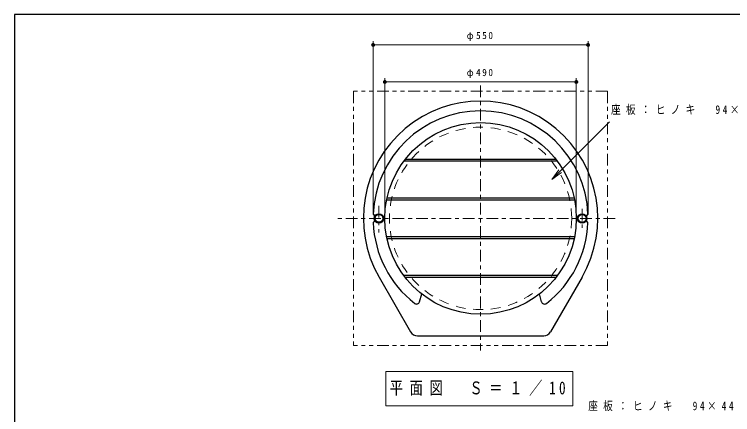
# Model space of a CAD drawing. Units: millimetres on the paper, scale 1:10. Extents: x -365 to 0, y 0 to 257.
# Drawn here: x -365 to -181.2, y 154.7 to 257 of the extents above; entities that cross this region are included whole.
import ezdxf

# ---------------------------------------------------------------- set-up
doc = ezdxf.new("R2010")
doc.units = ezdxf.units.MM
for name, pattern in [('USER1', [4.5, 2.5, -2]), ('USER2', [6, 3, -1, 1, -1]), ('USER3', [8, 3, -1, 1, -1, 1, -1])]:
    doc.linetypes.add(name, pattern=pattern)
doc.layers.add('1_10', color=7, linetype='Continuous', lineweight=25)
doc.layers.add('NAKAMURA図枠', color=7, linetype='Continuous', lineweight=13)
doc.styles.add('ＭＳ ゴシック', font='')
doc.styles.get('ＭＳ ゴシック').set_extended_font_data('MS Gothic')

# ---------------------------------------------------------------- blocks, each defined once
blk = doc.blocks.new('filled_dot')
at = {"color": 0, "linetype": 'Continuous', "lineweight": -2, "const_width": 1.25}
blk.add_lwpolyline([(-0.625, 0, 1), (0.625, 0, 1)], format="xyb", close=True, dxfattribs=at)
blk = doc.blocks.new('open_arrow')
at = {"color": 0, "linetype": 'Continuous', "lineweight": -2}
blk.add_lwpolyline([(7.5, 1.25), (0, 0), (7.5, -1.25)], dxfattribs=at)

msp = doc.modelspace()

# ---------------------------------------------------------------- linework, layer by layer
at = {"layer": '1_10', "lineweight": 13}
for p, q in [((-273.195, 205.832), (-273.195, 250.185)), ((-218.195, 205.832), (-218.195, 250.185)), ((-273.195, 249.185), (-218.195, 249.185)), ((-270.195, 205.832), (-270.195, 240.725)), ((-270.195, 239.725), (-221.195, 239.725)), ((-221.195, 205.832), (-221.195, 240.725)), ((-227.456, 214.78), (-212.705, 229.532)), ((-269.906, 165.709), (-269.906, 156.909)), ((-222.106, 165.709), (-269.906, 165.709)), ((-222.106, 156.909), (-222.106, 165.709)), ((-269.906, 156.909), (-222.106, 156.909))]:
    msp.add_line(p, q, dxfattribs=at)
at = {"layer": '1_10', "linetype": 'USER3', "lineweight": 13}
for p, q in [((-213.195, 237.332), (-278.195, 237.332)), ((-278.195, 237.332), (-278.195, 172.332)), ((-213.195, 237.332), (-213.195, 172.332)), ((-213.195, 172.332), (-278.195, 172.332))]:
    msp.add_line(p, q, dxfattribs=at)
at = {"layer": '1_10', "linetype": 'USER2', "lineweight": 13}
for p, q in [((-245.695, 238.83), (-245.695, 171.037)), ((-271.695, 208.075), (-271.695, 201.198)), ((-219.695, 207.26), (-219.695, 202.419)), ((-211.217, 204.832), (-282.187, 204.832))]:
    msp.add_line(p, q, dxfattribs=at)
at = {"layer": '1_10', "color": 3}
for p, q in [((-226.021, 219.432), (-265.37, 219.432)), ((-226.402, 219.932), (-264.989, 219.932)), ((-221.753, 210.032), (-269.637, 210.032)), ((-221.65, 209.532), (-269.74, 209.532)), ((-272.563, 205.661), (-272.992, 205.698)), ((-218.827, 205.661), (-218.399, 205.698)), ((-272.563, 204.003), (-272.992, 203.966)), ((-218.827, 204.003), (-218.399, 203.966)), ((-221.65, 200.132), (-269.74, 200.132)), ((-221.753, 199.632), (-269.637, 199.632)), ((-271.676, 189.832), (-263.593, 175.832)), ((-226.021, 190.232), (-265.37, 190.232)), ((-226.402, 189.732), (-264.989, 189.732)), ((-219.714, 189.832), (-227.797, 175.832)), ((-261.297, 183.535), (-260.766, 185.516)), ((-230.094, 183.535), (-230.624, 185.516)), ((-261.861, 174.832), (-229.529, 174.832))]:
    msp.add_line(p, q, dxfattribs=at)
for centre, radius in [((-245.695, 204.832), 24.5), ((-271.695, 204.832), 1.2), ((-219.695, 204.832), 1.2), ((-271.695, 204.832), 1), ((-219.695, 204.832), 1)]:
    msp.add_circle(centre, radius, dxfattribs=at)
at = {"layer": '1_10', "linetype": 'USER1', "lineweight": 13}
msp.add_circle((-245.695, 204.832), 23.32, dxfattribs=at)
at = {"layer": '1_10', "color": 3}
for centre, radius, start, end in [((-245.695, 204.832), 30, 330, 210), ((-245.695, 204.832), 27.5, 2.23686, 177.76315), ((-272.974, 205.898), 0.2, 177.76313, 265), ((-218.416, 205.898), 0.2, 275, 2.23687), ((-272.974, 203.766), 0.2, 95, 182.23688), ((-245.695, 204.832), 27.5, 182.23688, 232.17394), ((-245.695, 204.832), 27.5, 307.82606, 357.76312), ((-218.416, 203.766), 0.2, 357.76312, 85), ((-262.069, 183.742), 0.8, 232.17394, 345), ((-229.321, 183.742), 0.8, 195.00001, 307.82606), ((-261.861, 176.832), 2, 210, 270), ((-229.529, 176.832), 2, 270, 330)]:
    msp.add_arc(centre, radius, start, end, dxfattribs=at)
at = {"layer": 'NAKAMURA図枠', "color": 20, "lineweight": 25}
for p, q in [((-365, 257), (-365, 0)), ((0, 257), (-365, 257))]:
    msp.add_line(p, q, dxfattribs=at)

# ---------------------------------------------------------------- block references
at = {"layer": '1_10', "lineweight": 13, "xscale": 0.4, "yscale": 0.4}
for p in [(-273.195, 249.185), (-270.195, 239.725)]:
    msp.add_blockref('filled_dot', p, dxfattribs=at)
for name, p, rotation in [('filled_dot', (-218.195, 249.185), 180), ('filled_dot', (-221.195, 239.725), 180), ('open_arrow', (-227.456, 214.78), 45)]:
    msp.add_blockref(name, p, dxfattribs=dict(at, rotation=rotation))

# ---------------------------------------------------------------- texts
at = {"layer": '1_10', "style": 'ＭＳ ゴシック'}
for s, insert, char_height, attachment_point in [('\\T1.33;\\W0.95;φ550', (-245.695, 250.185), 1.833, 8), ('\\T1.33;\\W0.95;φ490', (-245.695, 240.725), 1.833, 8), ('\\T1.55;\\W0.8;座板：ヒノキ\u300094×44', (-212.31, 232.532), 2.199, 4), ('\\T1.51;\\W0.75;平面図\u3000Ｓ＝１／10', (-246.006, 161.309), 3.299, 5), ('\\T1.55;\\W0.8;座板：ヒノキ\u300094×44', (-218.141, 156.779), 2.199, 4)]:
    msp.add_mtext(s, dxfattribs=dict(at, insert=insert, char_height=char_height, attachment_point=attachment_point))

doc.saveas('drawing.dxf')
